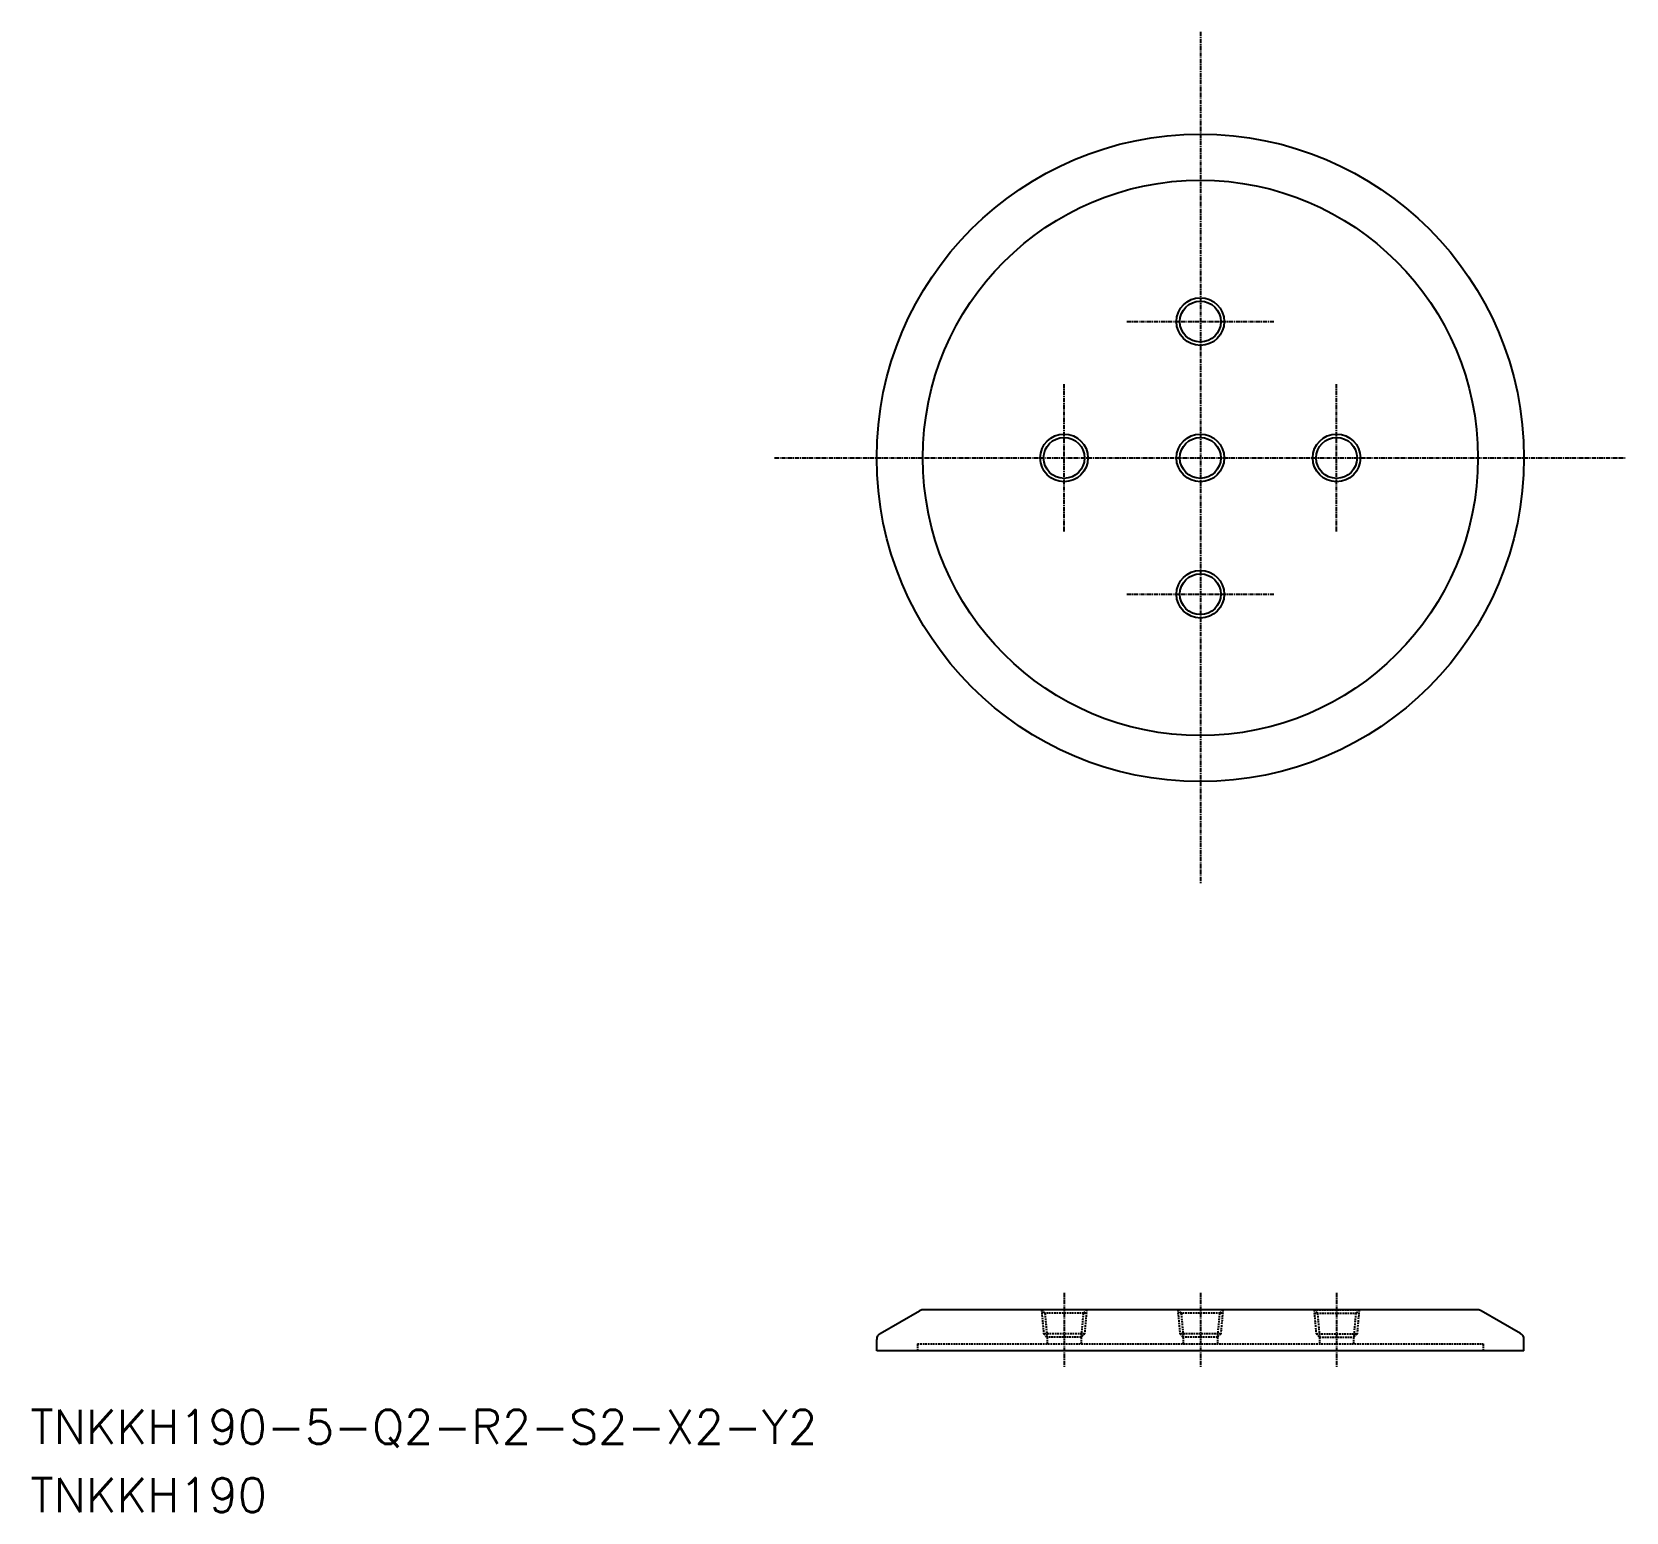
# Model space of a CAD drawing. Extents: x 73 to 542, y 368 to 803.
import ezdxf

# ---------------------------------------------------------------- set-up
doc = ezdxf.new("R2010")
doc.units = 0
doc.linetypes.add('CENTER', pattern=[2, 1.25, -0.25, 0.25, -0.25])
doc.linetypes.add('DASHED', pattern=[0.75, 0.5, -0.25])
doc.layers.get('0').update_dxf_attribs({"linetype": 'CONTINUOUS'})
doc.layers.add('CENTER', color=1, linetype='CENTER')
doc.styles.get("Standard").update_dxf_attribs({"font": 'txt.shx', "bigfont": 'bigfont.shx'})

msp = doc.modelspace()

# ---------------------------------------------------------------- linework, layer by layer
at = {"color": 7, "linetype": 'CONTINUOUS'}
for p, q in [((322.5, 420.59), (334.07, 427.27)), ((497.98, 427.52), (335.03, 427.52)), ((510.5, 420.59), (498.93, 427.27)), ((321.5, 415.52), (321.5, 418.86)), ((511.5, 415.52), (511.5, 418.86)), ((511.5, 415.52), (321.5, 415.52))]:
    msp.add_line(p, q, dxfattribs=at)
at = {"color": 3, "linetype": 'DASHED'}
for p, q in [((369.87, 427.52), (370.87, 426.52)), ((369.87, 427.52), (370.5, 420.52)), ((369.88, 427.52), (370.88, 426.52)), ((369.88, 427.52), (370.5, 420.52)), ((383.04, 426.52), (369.96, 426.52)), ((383.04, 426.52), (369.96, 426.52)), ((370.87, 426.52), (371.5, 419.52)), ((370.88, 426.52), (371.5, 419.52)), ((382.13, 426.52), (381.5, 419.52)), ((382.13, 426.52), (381.5, 419.52)), ((383.13, 427.52), (382.13, 426.52)), ((383.13, 427.52), (382.13, 426.52)), ((383.13, 427.52), (382.5, 420.52)), ((383.13, 427.52), (382.5, 420.52)), ((409.87, 427.52), (410.87, 426.52)), ((409.87, 427.52), (410.5, 420.52)), ((409.88, 427.52), (410.88, 426.52)), ((409.88, 427.52), (410.5, 420.52)), ((423.04, 426.52), (409.96, 426.52)), ((423.04, 426.52), (409.96, 426.52)), ((410.87, 426.52), (411.5, 419.52)), ((410.88, 426.52), (411.5, 419.52)), ((422.13, 426.52), (421.5, 419.52)), ((422.13, 426.52), (421.5, 419.52)), ((423.13, 427.52), (422.13, 426.52)), ((423.13, 427.52), (422.13, 426.52)), ((423.13, 427.52), (422.5, 420.52)), ((423.13, 427.52), (422.5, 420.52)), ((449.88, 427.52), (450.5, 420.52)), ((449.88, 427.52), (450.88, 426.52)), ((449.88, 427.52), (463.13, 427.52)), ((449.88, 427.52), (450.5, 420.52)), ((449.88, 427.52), (450.88, 426.52)), ((449.96, 426.52), (463.04, 426.52)), ((449.97, 426.52), (463.04, 426.52)), ((450.88, 426.52), (451.5, 419.52)), ((450.88, 426.52), (451.5, 419.52)), ((462.13, 426.52), (461.5, 419.52)), ((462.13, 426.52), (461.5, 419.52)), ((463.13, 427.52), (462.13, 426.52)), ((463.13, 427.52), (462.13, 426.52)), ((463.13, 427.52), (462.5, 420.52)), ((463.13, 427.52), (462.5, 420.52)), ((333.5, 417.52), (499.5, 417.52)), ((333.5, 417.52), (333.5, 415.52)), ((382.5, 420.52), (370.5, 420.52)), ((370.5, 420.52), (371.5, 419.52)), ((382.5, 420.52), (370.5, 420.52)), ((370.5, 420.52), (371.5, 419.52)), ((381.5, 419.52), (371.5, 419.52)), ((371.5, 419.52), (371.5, 417.52)), ((381.5, 419.52), (371.5, 419.52)), ((371.5, 419.52), (371.5, 417.52)), ((382.5, 420.52), (381.5, 419.52)), ((382.5, 420.52), (381.5, 419.52)), ((381.5, 419.52), (381.5, 417.52)), ((381.5, 419.52), (381.5, 417.52)), ((422.5, 420.52), (410.5, 420.52)), ((410.5, 420.52), (411.5, 419.52)), ((422.5, 420.52), (410.5, 420.52)), ((410.5, 420.52), (411.5, 419.52)), ((421.5, 419.52), (411.5, 419.52)), ((411.5, 419.52), (411.5, 417.52)), ((421.5, 419.52), (411.5, 419.52)), ((411.5, 419.52), (411.5, 417.52)), ((422.5, 420.52), (421.5, 419.52)), ((422.5, 420.52), (421.5, 419.52)), ((421.5, 419.52), (421.5, 417.52)), ((421.5, 419.52), (421.5, 417.52)), ((450.5, 420.52), (462.5, 420.52)), ((450.5, 420.52), (451.5, 419.52)), ((450.5, 420.52), (462.5, 420.52)), ((450.5, 420.52), (451.5, 419.52)), ((451.5, 419.52), (451.5, 417.52)), ((451.5, 419.52), (461.5, 419.52)), ((451.5, 419.52), (451.5, 417.52)), ((451.5, 419.52), (461.5, 419.52)), ((462.5, 420.52), (461.5, 419.52)), ((462.5, 420.52), (461.5, 419.52)), ((461.5, 419.52), (461.5, 417.52)), ((461.5, 419.52), (461.5, 417.52)), ((499.5, 417.52), (499.5, 415.52))]:
    msp.add_line(p, q, dxfattribs=at)
at = {"color": 7, "linetype": 'CONTINUOUS'}
for centre, radius in [((416.5, 677.52), 95), ((416.5, 677.52), 81.48), ((416.5, 717.52), 7), ((416.5, 717.52), 6), ((376.5, 677.52), 7), ((376.5, 677.52), 6), ((416.5, 677.52), 7), ((416.5, 677.52), 6), ((456.5, 677.52), 7), ((456.5, 677.52), 6), ((416.5, 637.52), 7), ((416.5, 637.52), 6)]:
    msp.add_circle(centre, radius, dxfattribs=at)
for centre, start, end in [((335.03, 425.52), 90, 118.5396), ((497.98, 425.52), 61.4604, 90), ((323.5, 418.86), 120, 180), ((509.5, 418.86), 0, 60)]:
    msp.add_arc(centre, 2, start, end, dxfattribs=at)
at = {"layer": 'CENTER', "color": 1, "linetype": 'CENTER'}
for p, q in [((416.5, 802.52), (416.5, 552.52)), ((394.9, 717.52), (438.1, 717.52)), ((376.5, 655.92), (376.5, 699.11)), ((456.5, 655.92), (456.5, 699.11)), ((291.5, 677.52), (541.5, 677.52)), ((394.9, 637.52), (438.1, 637.52)), ((376.5, 432.52), (376.5, 410.52)), ((416.5, 432.52), (416.5, 410.52)), ((456.5, 432.52), (456.5, 410.52))]:
    msp.add_line(p, q, dxfattribs=at)

# ---------------------------------------------------------------- texts
at = {"color": 7, "linetype": 'CONTINUOUS'}
for s, p in [('TNKKH190-5-Q2-R2-S2-X2-Y2', (73.03, 388.19)), ('TNKKH190', (73.03, 368.19))]:
    msp.add_text(s, height=10, dxfattribs=at).set_placement(p)

doc.saveas('drawing.dxf')
